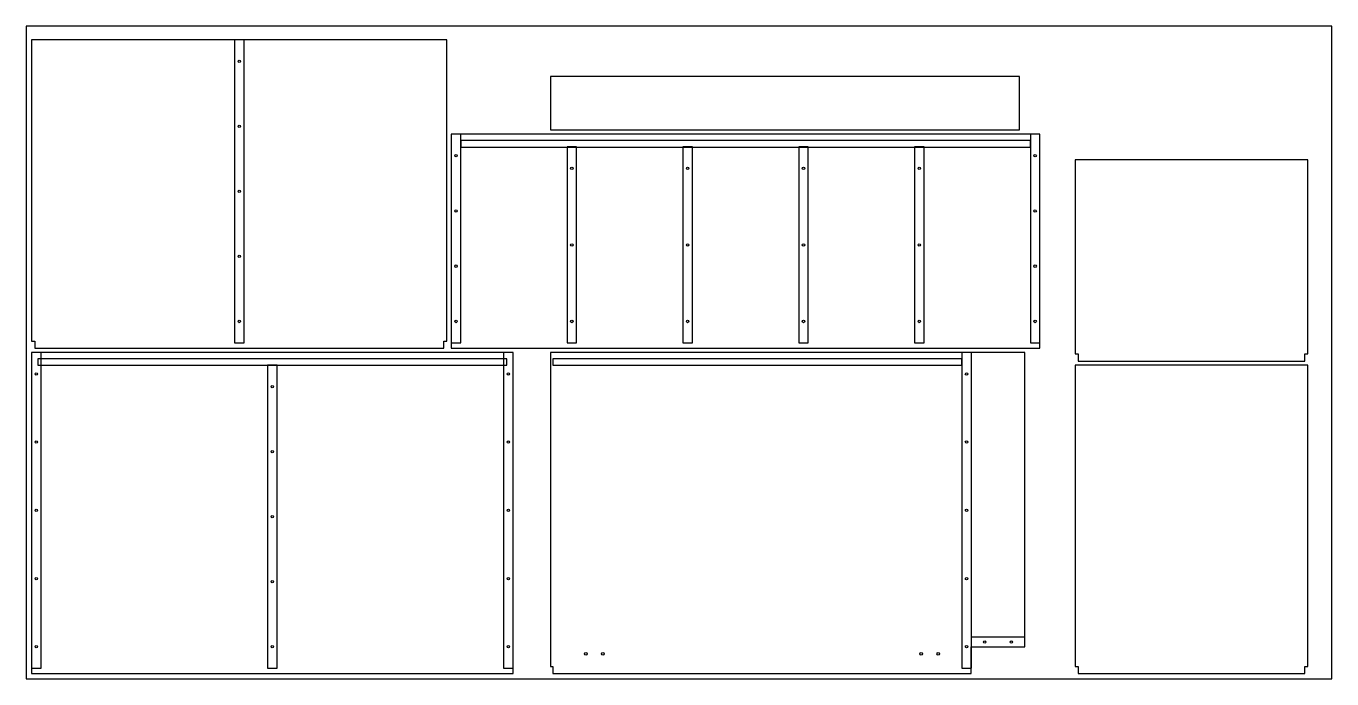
# Model space of a CAD drawing. Header units: millimetres. Extents: x 0 to 2440, y 0 to 1220.
import ezdxf

# ---------------------------------------------------------------- set-up
doc = ezdxf.new("R2010")
doc.units = ezdxf.units.MM
for name, color, linetype in [('DRILL_4.5_THRU', 5, 'CONTINUOUS'), ('DRILL_5_D12', 5, 'CONTINUOUS'), ('OUTLINE', 7, 'CONTINUOUS'), ('POCKET_D4', 3, 'CONTINUOUS'), ('POCKET_D6', 3, 'CONTINUOUS'), ('SHEET', 8, 'CONTINUOUS')]:
    doc.layers.add(name, color=color, linetype=linetype)

msp = doc.modelspace()

# ---------------------------------------------------------------- linework, layer by layer
at = {"layer": 'DRILL_4.5_THRU'}
for centre in [(398.2, 1154.1), (398.2, 1032.575), (803.3, 978), (1885.5, 978), (1019.74, 954.1), (1236.18, 954.1), (1452.62, 954.1), (1669.06, 954.1), (398.2, 911.05), (803.3, 874.667), (1885.5, 874.667), (1019.74, 811.05), (1236.18, 811.05), (1452.62, 811.05), (1669.06, 811.05), (398.2, 789.525), (803.3, 771.333), (1885.5, 771.333), (398.2, 668), (803.3, 668), (1019.74, 668), (1236.18, 668), (1452.62, 668), (1669.06, 668), (1885.5, 668), (18.9, 570), (901.1, 570), (1757.3, 570), (460, 546.1), (18.9, 442.5), (901.1, 442.5), (1757.3, 442.5), (460, 424.575), (18.9, 315), (901.1, 315), (1757.3, 315), (460, 303.05), (18.9, 187.5), (460, 181.525), (901.1, 187.5), (1757.3, 187.5), (18.9, 60), (460, 60), (901.1, 60), (1757.3, 60), (1791.2, 68.9), (1841.2, 68.9)]:
    msp.add_circle(centre, 2.25, dxfattribs=at)
at = {"layer": 'DRILL_5_D12'}
for centre in [(1045.7, 47), (1077.7, 47), (1672.5, 47), (1704.5, 47)]:
    msp.add_circle(centre, 2.5, dxfattribs=at)
at = {"layer": 'OUTLINE'}
for points in [[(780.4, 618), (780.4, 631.15), (786.4, 631.15), (786.4, 1194.1), (10, 1194.1), (10, 631.15), (16, 631.15), (16, 618)], [(980, 1026), (1856.4, 1026), (1856.4, 1126), (980, 1126)], [(1894.4, 618), (1894.4, 1018), (794.4, 1018), (794.4, 618)], [(1960, 607.25), (1966, 607.25), (1966, 594.1), (2389.3, 594.1), (2389.3, 607.25), (2395.3, 607.25), (2395.3, 970.2), (1960, 970.2)], [(10, 10), (910, 10), (910, 610), (10, 610)], [(1766.2, 10), (1766.2, 60), (1866.2, 60), (1866.2, 610), (980, 610), (980, 23.15), (984, 23.15), (984, 10)], [(1960, 23.15), (1966, 23.15), (1966, 10), (2389.3, 10), (2389.3, 23.15), (2395.3, 23.15), (2395.3, 586.1), (1960, 586.1)]]:
    msp.add_lwpolyline(points, close=True, dxfattribs=at)
at = {"layer": 'POCKET_D4'}
for points in [[(9.925, 20), (27.875, 20), (27.875, 610), (9.925, 610)], [(892.125, 20), (910.075, 20), (910.075, 610), (892.125, 610)]]:
    msp.add_lwpolyline(points, close=True, dxfattribs=at)
at = {"layer": 'POCKET_D6'}
for points in [[(407.175, 628), (407.175, 1194.1), (389.225, 1194.1), (389.225, 628)], [(812.275, 628), (812.275, 1018), (794.325, 1018), (794.325, 628)], [(1876.6, 994.025), (1876.6, 1006.075), (812.2, 1006.075), (812.2, 994.025)], [(1894.475, 628), (1894.475, 1018), (1876.525, 1018), (1876.525, 628)], [(1028.715, 628), (1028.715, 994.1), (1010.765, 994.1), (1010.765, 628)], [(1245.155, 628), (1245.155, 994.1), (1227.205, 994.1), (1227.205, 628)], [(1461.595, 628), (1461.595, 994.1), (1443.645, 994.1), (1443.645, 628)], [(1678.035, 628), (1678.035, 994.1), (1660.085, 994.1), (1660.085, 628)], [(1766.275, 20), (1766.275, 610), (1748.325, 610), (1748.325, 20)], [(21.8, 586.025), (898.2, 586.025), (898.2, 598.075), (21.8, 598.075)], [(451.025, 20), (468.975, 20), (468.975, 586.1), (451.025, 586.1)], [(1748.4, 586.025), (1748.4, 598.075), (984, 598.075), (984, 586.025)], [(1866.2, 59.925), (1866.2, 77.875), (1766.2, 77.875), (1766.2, 59.925)]]:
    msp.add_lwpolyline(points, close=True, dxfattribs=at)
at = {"layer": 'SHEET'}
msp.add_lwpolyline([(0, 0), (2440, 0), (2440, 1220), (0, 1220)], close=True, dxfattribs=at)

doc.saveas('drawing.dxf')
